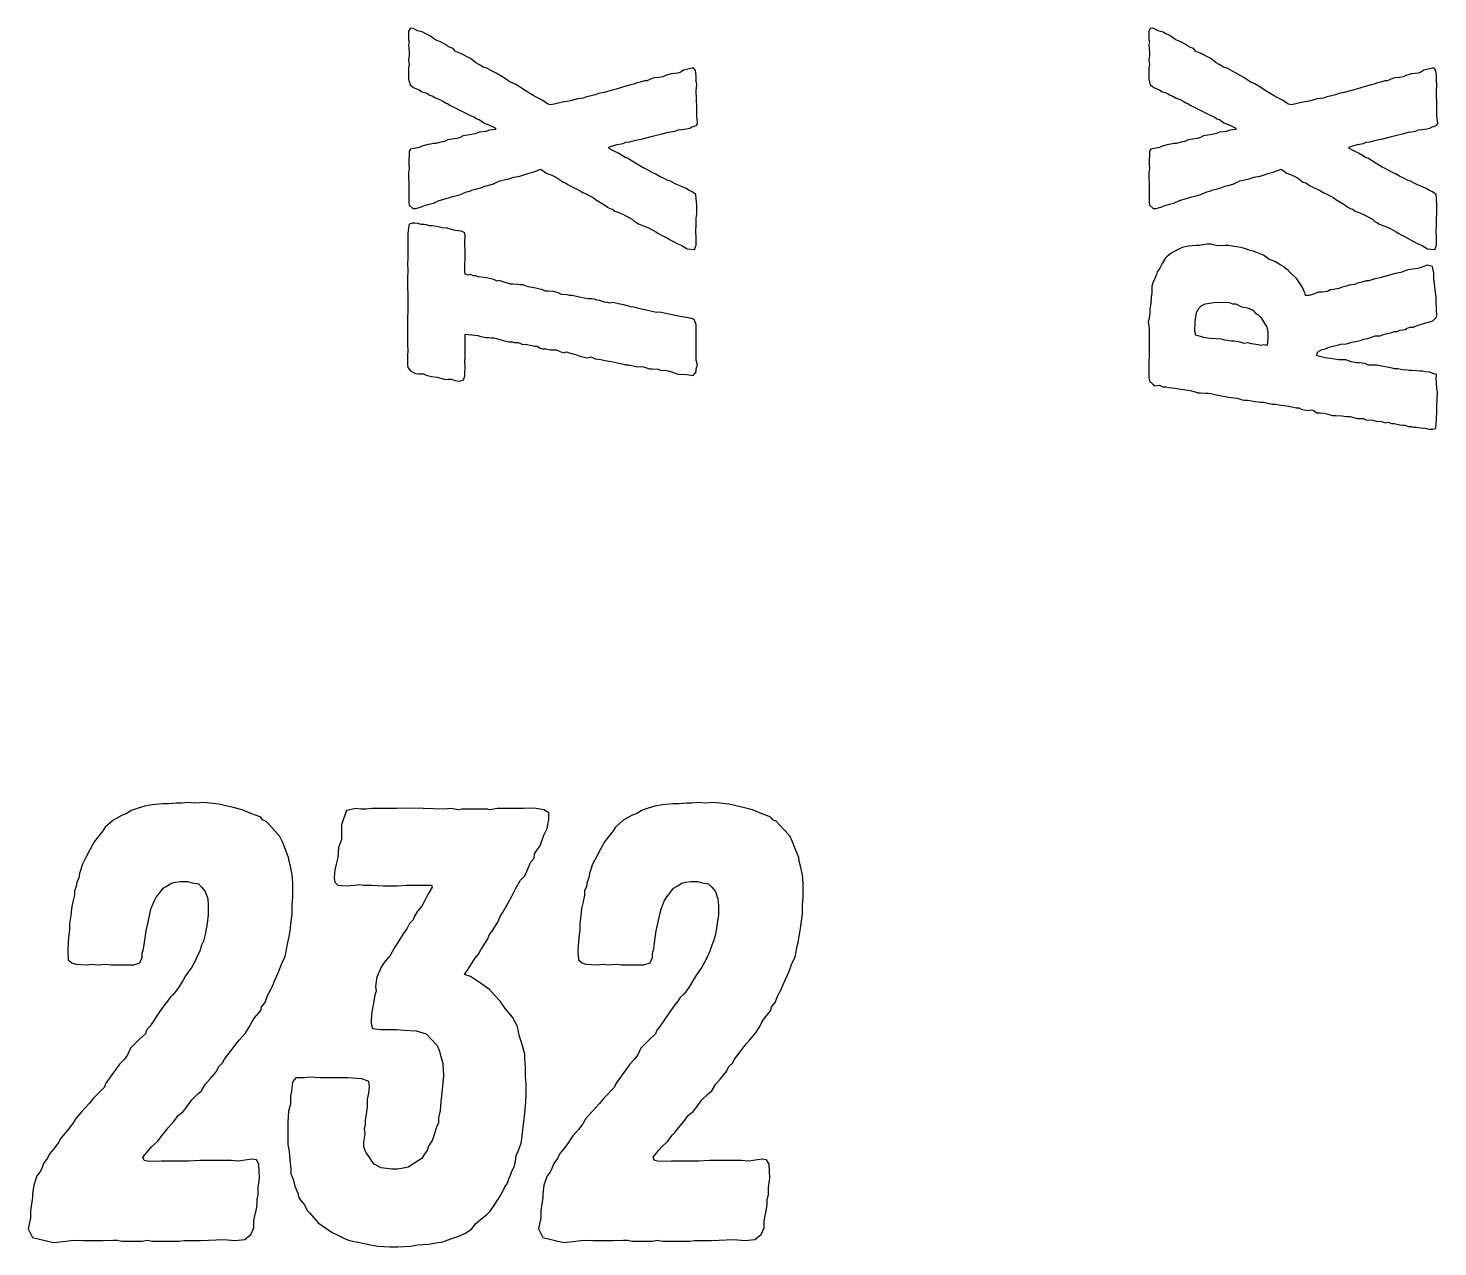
# Model space of a CAD drawing. Extents: x 21.5 to 68.8, y -31.2 to -10.6.
# Drawn here: x 40.507 to 45.343, y -17.293 to -13.113 of the extents above; entities that cross this region are included whole.
import ezdxf

# ---------------------------------------------------------------- set-up
doc = ezdxf.new("R2010")
doc.units = 0
doc.layers.add('Special_Silkscreen_Paths', color=7, linetype='CONTINUOUS')

msp = doc.modelspace()

# ---------------------------------------------------------------- linework, layer by layer
at = {"layer": 'Special_Silkscreen_Paths', "color": 7}
for points in [[(42.803233, -13.43783), (42.800411, -13.415252), (42.800411, -13.382796), (42.799, -13.329174), (42.800411, -13.305185), (42.799, -13.295308), (42.799, -13.276963), (42.796178, -13.258619), (42.789122, -13.248741), (42.765133, -13.254385), (42.755256, -13.257208), (42.745378, -13.264263), (42.7355, -13.267085), (42.712922, -13.269908), (42.693167, -13.275552), (42.6847, -13.279785), (42.672, -13.282608), (42.656478, -13.284019), (42.648011, -13.28543), (42.629667, -13.293896), (42.6212, -13.293896), (42.611322, -13.296719), (42.592978, -13.302363), (42.584511, -13.305185), (42.574634, -13.308008), (42.553467, -13.313652), (42.523834, -13.322119), (42.515367, -13.324941), (42.502667, -13.327763), (42.482911, -13.333408), (42.463156, -13.337641), (42.451867, -13.341874), (42.433523, -13.346108), (42.422234, -13.34893), (42.410945, -13.353163), (42.401067, -13.354574), (42.389778, -13.355985), (42.371434, -13.36163), (42.361556, -13.363041), (42.340389, -13.367274), (42.3164, -13.372919), (42.300878, -13.375741), (42.289589, -13.37433), (42.272656, -13.36163), (42.250078, -13.350341), (42.241612, -13.344696), (42.2148, -13.329174), (42.1894, -13.312241), (42.175289, -13.303774), (42.159767, -13.296719), (42.152712, -13.292485), (42.137189, -13.282608), (42.111789, -13.267085), (42.096267, -13.26003), (42.080745, -13.250152), (42.068045, -13.24733), (42.052523, -13.237452), (42.042645, -13.231808), (42.035589, -13.226163), (42.024301, -13.217697), (42.01019, -13.210641), (41.996078, -13.202174), (41.981967, -13.19653), (41.97209, -13.192297), (41.965034, -13.182419), (41.952334, -13.178185), (41.943867, -13.173952), (41.938223, -13.169719), (41.92129, -13.159841), (41.904356, -13.152785), (41.897301, -13.148552), (41.887423, -13.140085), (41.878956, -13.135852), (41.87049, -13.13303), (41.860612, -13.127385), (41.852145, -13.124563), (41.842267, -13.121741), (41.826745, -13.113274), (41.816867, -13.114685), (41.811223, -13.123152), (41.811223, -13.152785), (41.814045, -13.159841), (41.811223, -13.169719), (41.814045, -13.19653), (41.814045, -13.206408), (41.811223, -13.22193), (41.814045, -13.237452), (41.811223, -13.248741), (41.811223, -13.288252), (41.816867, -13.308008), (41.823923, -13.313652), (41.830979, -13.317885), (41.847912, -13.324941), (41.85779, -13.331996), (41.867667, -13.333408), (41.876134, -13.337641), (41.884601, -13.343285), (41.894478, -13.346108), (41.902945, -13.351752), (41.92129, -13.358808), (41.929756, -13.363041), (41.938223, -13.368685), (41.945278, -13.371508), (41.953745, -13.377152), (42.024301, -13.41243), (42.038412, -13.418074), (42.045467, -13.423719), (42.053934, -13.426541), (42.069456, -13.43783), (42.089212, -13.446296), (42.106145, -13.453352), (42.110378, -13.456174), (42.110378, -13.460407), (42.089212, -13.46323), (42.076512, -13.467463), (42.055345, -13.470285), (42.044056, -13.474519), (42.028534, -13.477341), (42.014423, -13.480163), (41.998901, -13.482985), (41.989023, -13.48863), (41.977734, -13.491452), (41.967856, -13.492863), (41.94669, -13.495685), (41.935401, -13.50133), (41.926934, -13.502741), (41.905767, -13.508385), (41.897301, -13.508385), (41.887423, -13.511207), (41.878956, -13.512619), (41.85779, -13.518263), (41.847912, -13.522496), (41.830979, -13.525319), (41.818279, -13.528141), (41.814045, -13.535196), (41.814045, -13.55213), (41.812634, -13.562007), (41.812634, -13.581763), (41.814045, -13.594463), (41.811223, -13.608574), (41.811223, -13.62833), (41.812634, -13.645263), (41.812634, -13.708763), (41.814045, -13.720052), (41.826745, -13.731341), (41.835212, -13.731341), (41.84509, -13.729929), (41.856379, -13.725696), (41.866256, -13.721463), (41.887423, -13.715818), (41.897301, -13.712996), (41.917056, -13.704529), (41.936812, -13.698885), (41.955156, -13.693241), (41.963623, -13.690418), (41.981967, -13.686185), (41.990434, -13.683363), (42.01019, -13.674896), (42.021478, -13.672074), (42.031356, -13.667841), (42.042645, -13.665018), (42.062401, -13.659374), (42.072278, -13.655141), (42.083567, -13.652318), (42.103323, -13.646674), (42.114612, -13.64103), (42.124489, -13.636796), (42.144245, -13.632563), (42.152712, -13.631152), (42.172467, -13.624096), (42.193634, -13.621274), (42.203512, -13.617041), (42.224678, -13.609985), (42.234556, -13.608574), (42.244434, -13.604341), (42.2656, -13.597285), (42.285356, -13.609985), (42.3037, -13.617041), (42.310756, -13.621274), (42.319223, -13.625507), (42.326278, -13.629741), (42.3418, -13.64103), (42.350267, -13.643852), (42.358734, -13.649496), (42.365789, -13.65373), (42.391189, -13.66643), (42.401067, -13.670663), (42.409534, -13.676307), (42.418, -13.680541), (42.436345, -13.689007), (42.446223, -13.694652), (42.453278, -13.700296), (42.470211, -13.711585), (42.487145, -13.721463), (42.4942, -13.727107), (42.502667, -13.731341), (42.511134, -13.734163), (42.5196, -13.741218), (42.529478, -13.744041), (42.546411, -13.751096), (42.554878, -13.755329), (42.578867, -13.768029), (42.587334, -13.776496), (42.594389, -13.779318), (42.602856, -13.784963), (42.618378, -13.790607), (42.626845, -13.794841), (42.635311, -13.797663), (42.652245, -13.807541), (42.660711, -13.811774), (42.669178, -13.817418), (42.677645, -13.821652), (42.693167, -13.830118), (42.701633, -13.834352), (42.732678, -13.851285), (42.749611, -13.85834), (42.767956, -13.869629), (42.793356, -13.872452), (42.799, -13.856929), (42.799, -13.831529), (42.797589, -13.808952), (42.799, -13.787785), (42.799, -13.765207), (42.800411, -13.751096), (42.800411, -13.718641), (42.799, -13.698885), (42.797589, -13.683363), (42.784889, -13.674896), (42.772189, -13.669252), (42.763722, -13.663607), (42.745378, -13.655141), (42.734089, -13.650907), (42.727033, -13.646674), (42.7101, -13.638207), (42.701633, -13.635385), (42.6847, -13.626918), (42.674822, -13.622685), (42.657889, -13.612807), (42.648011, -13.608574), (42.631078, -13.598696), (42.622611, -13.594463), (42.612733, -13.59023), (42.578867, -13.569063), (42.571811, -13.56483), (42.563345, -13.559185), (42.556289, -13.557774), (42.547822, -13.55213), (42.530889, -13.542252), (42.508311, -13.530963), (42.499845, -13.525319), (42.498434, -13.521085), (42.515367, -13.515441), (42.528067, -13.512619), (42.547822, -13.508385), (42.5577, -13.504152), (42.5704, -13.502741), (42.587334, -13.498507), (42.5958, -13.495685), (42.614145, -13.492863), (42.643778, -13.484396), (42.662122, -13.480163), (42.681878, -13.47593), (42.703045, -13.470285), (42.727033, -13.466052), (42.736911, -13.461819), (42.7482, -13.460407), (42.765133, -13.458996), (42.776422, -13.456174), (42.783478, -13.451941), (42.790533, -13.45053), (42.800411, -13.446296)], [(45.343233, -13.437831), (45.340411, -13.415253), (45.340411, -13.382797), (45.339, -13.329175), (45.340411, -13.305186), (45.339, -13.295309), (45.339, -13.276964), (45.336178, -13.25862), (45.329122, -13.248742), (45.305133, -13.254386), (45.295256, -13.257209), (45.285378, -13.264264), (45.2755, -13.267086), (45.252922, -13.269909), (45.233167, -13.275553), (45.2247, -13.279786), (45.212, -13.282609), (45.196478, -13.28402), (45.188011, -13.285431), (45.169667, -13.293897), (45.1612, -13.293897), (45.151322, -13.29672), (45.132978, -13.302364), (45.124511, -13.305186), (45.114634, -13.308009), (45.093467, -13.313653), (45.063834, -13.32212), (45.055367, -13.324942), (45.042667, -13.327764), (45.022911, -13.333409), (45.003156, -13.337642), (44.991867, -13.341875), (44.973523, -13.346109), (44.962234, -13.348931), (44.950945, -13.353164), (44.941067, -13.354575), (44.929778, -13.355986), (44.911434, -13.361631), (44.901556, -13.363042), (44.880389, -13.367275), (44.8564, -13.37292), (44.840878, -13.375742), (44.829589, -13.374331), (44.812656, -13.361631), (44.790078, -13.350342), (44.781612, -13.344697), (44.7548, -13.329175), (44.7294, -13.312242), (44.715289, -13.303775), (44.699767, -13.29672), (44.692712, -13.292486), (44.677189, -13.282609), (44.651789, -13.267086), (44.636267, -13.260031), (44.620745, -13.250153), (44.608045, -13.247331), (44.592523, -13.237453), (44.582645, -13.231809), (44.575589, -13.226164), (44.564301, -13.217698), (44.55019, -13.210642), (44.536078, -13.202175), (44.521967, -13.196531), (44.51209, -13.192298), (44.505034, -13.18242), (44.492334, -13.178186), (44.483867, -13.173953), (44.478223, -13.16972), (44.46129, -13.159842), (44.444356, -13.152786), (44.437301, -13.148553), (44.427423, -13.140086), (44.418956, -13.135853), (44.41049, -13.133031), (44.400612, -13.127387), (44.392145, -13.124564), (44.382267, -13.121742), (44.366745, -13.113275), (44.356867, -13.114687), (44.351223, -13.123153), (44.351223, -13.152786), (44.354045, -13.159842), (44.351223, -13.16972), (44.354045, -13.196531), (44.354045, -13.206409), (44.351223, -13.221931), (44.354045, -13.237453), (44.351223, -13.248742), (44.351223, -13.288253), (44.356867, -13.308009), (44.363923, -13.313653), (44.370979, -13.317886), (44.387912, -13.324942), (44.39779, -13.331997), (44.407667, -13.333409), (44.416134, -13.337642), (44.424601, -13.343286), (44.434478, -13.346109), (44.442945, -13.351753), (44.46129, -13.358809), (44.469756, -13.363042), (44.478223, -13.368686), (44.485278, -13.371509), (44.493745, -13.377153), (44.564301, -13.412431), (44.578412, -13.418075), (44.585467, -13.42372), (44.593934, -13.426542), (44.609456, -13.437831), (44.629212, -13.446297), (44.646145, -13.453353), (44.650378, -13.456175), (44.650378, -13.460408), (44.629212, -13.463231), (44.616512, -13.467464), (44.595345, -13.470286), (44.584056, -13.47452), (44.568534, -13.477342), (44.554423, -13.480164), (44.538901, -13.482986), (44.529023, -13.488631), (44.517734, -13.491453), (44.507856, -13.492864), (44.48669, -13.495686), (44.475401, -13.501331), (44.466934, -13.502742), (44.445767, -13.508386), (44.437301, -13.508386), (44.427423, -13.511208), (44.418956, -13.51262), (44.39779, -13.518264), (44.387912, -13.522497), (44.370979, -13.52532), (44.358279, -13.528142), (44.354045, -13.535197), (44.354045, -13.552131), (44.352634, -13.562008), (44.352634, -13.581764), (44.354045, -13.594464), (44.351223, -13.608575), (44.351223, -13.628331), (44.352634, -13.645264), (44.352634, -13.708764), (44.354045, -13.720053), (44.366745, -13.731342), (44.375212, -13.731342), (44.38509, -13.72993), (44.396379, -13.725697), (44.406256, -13.721464), (44.427423, -13.715819), (44.437301, -13.712997), (44.457056, -13.70453), (44.476812, -13.698886), (44.495156, -13.693242), (44.503623, -13.690419), (44.521967, -13.686186), (44.530434, -13.683364), (44.55019, -13.674897), (44.561478, -13.672075), (44.571356, -13.667842), (44.582645, -13.665019), (44.602401, -13.659375), (44.612278, -13.655142), (44.623567, -13.652319), (44.643323, -13.646675), (44.654612, -13.641031), (44.664489, -13.636797), (44.684245, -13.632564), (44.692712, -13.631153), (44.712467, -13.624097), (44.733634, -13.621275), (44.743512, -13.617042), (44.764678, -13.609986), (44.774556, -13.608575), (44.784434, -13.604342), (44.8056, -13.597286), (44.825356, -13.609986), (44.8437, -13.617042), (44.850756, -13.621275), (44.859223, -13.625508), (44.866278, -13.629742), (44.8818, -13.641031), (44.890267, -13.643853), (44.898734, -13.649497), (44.905789, -13.653731), (44.931189, -13.666431), (44.941067, -13.670664), (44.949534, -13.676308), (44.958, -13.680542), (44.976345, -13.689008), (44.986223, -13.694653), (44.993278, -13.700297), (45.010211, -13.711586), (45.027145, -13.721464), (45.0342, -13.727108), (45.042667, -13.731342), (45.051134, -13.734164), (45.0596, -13.741219), (45.069478, -13.744042), (45.086411, -13.751097), (45.094878, -13.75533), (45.118867, -13.76803), (45.127334, -13.776497), (45.134389, -13.779319), (45.142856, -13.784964), (45.158378, -13.790608), (45.166845, -13.794842), (45.175311, -13.797664), (45.192245, -13.807542), (45.200711, -13.811775), (45.209178, -13.817419), (45.217645, -13.821653), (45.233167, -13.830119), (45.241633, -13.834353), (45.272678, -13.851286), (45.289611, -13.858341), (45.307956, -13.86963), (45.333356, -13.872453), (45.339, -13.85693), (45.339, -13.83153), (45.337589, -13.808953), (45.339, -13.787786), (45.339, -13.765208), (45.340411, -13.751097), (45.340411, -13.718642), (45.339, -13.698886), (45.337589, -13.683364), (45.324889, -13.674897), (45.312189, -13.669253), (45.303722, -13.663608), (45.285378, -13.655142), (45.274089, -13.650908), (45.267033, -13.646675), (45.2501, -13.638208), (45.241633, -13.635386), (45.2247, -13.626919), (45.214822, -13.622686), (45.197889, -13.612808), (45.188011, -13.608575), (45.171078, -13.598697), (45.162611, -13.594464), (45.152733, -13.590231), (45.118867, -13.569064), (45.111811, -13.564831), (45.103345, -13.559186), (45.096289, -13.557775), (45.087822, -13.552131), (45.070889, -13.542253), (45.048311, -13.530964), (45.039845, -13.52532), (45.038434, -13.521086), (45.055367, -13.515442), (45.068067, -13.51262), (45.087822, -13.508386), (45.0977, -13.504153), (45.1104, -13.502742), (45.127334, -13.498508), (45.1358, -13.495686), (45.154145, -13.492864), (45.183778, -13.484397), (45.202122, -13.480164), (45.221878, -13.475931), (45.243045, -13.470286), (45.267033, -13.466053), (45.276911, -13.46182), (45.2882, -13.460408), (45.305133, -13.458997), (45.316422, -13.456175), (45.323478, -13.451942), (45.330533, -13.450531), (45.340411, -13.446297)], [(42.803233, -14.268971), (42.799, -14.252038), (42.799, -14.129271), (42.791944, -14.112338), (42.783478, -14.109516), (42.763722, -14.105282), (42.743967, -14.10246), (42.704456, -14.093994), (42.673411, -14.086938), (42.662122, -14.088349), (42.642367, -14.084116), (42.631078, -14.081294), (42.601445, -14.074238), (42.5831, -14.070005), (42.573222, -14.068594), (42.554878, -14.062949), (42.5323, -14.058716), (42.512545, -14.054483), (42.502667, -14.055894), (42.4942, -14.054483), (42.484322, -14.053071), (42.467389, -14.047427), (42.457511, -14.046016), (42.449045, -14.043194), (42.440578, -14.041783), (42.426467, -14.041783), (42.413767, -14.03896), (42.3926, -14.034727), (42.372845, -14.030494), (42.364378, -14.030494), (42.355911, -14.027671), (42.336156, -14.02626), (42.326278, -14.020616), (42.309345, -14.016383), (42.291, -14.014971), (42.281123, -14.014971), (42.272656, -14.010738), (42.2529, -14.006505), (42.243023, -14.003683), (42.221856, -14.00086), (42.204923, -13.993805), (42.195045, -13.993805), (42.186578, -13.992394), (42.169645, -13.990983), (42.161178, -13.990983), (42.142834, -13.985338), (42.123078, -13.978283), (42.116023, -13.981105), (42.104734, -13.97546), (42.079334, -13.969816), (42.069456, -13.968405), (42.051112, -13.965583), (42.042645, -13.96276), (42.034178, -13.96276), (42.024301, -13.958527), (42.015834, -13.959938), (42.005956, -13.957116), (42.004545, -13.944416), (42.005956, -13.885149), (42.005956, -13.871038), (42.004545, -13.858338), (42.004545, -13.841405), (42.005956, -13.828705), (42.004545, -13.814594), (41.991845, -13.808949), (41.97209, -13.807538), (41.962212, -13.804716), (41.943867, -13.799072), (41.926934, -13.797661), (41.918467, -13.796249), (41.90859, -13.793427), (41.891656, -13.790605), (41.88319, -13.790605), (41.873312, -13.787783), (41.864845, -13.786372), (41.854967, -13.786372), (41.843679, -13.783549), (41.833801, -13.782138), (41.825334, -13.782138), (41.814045, -13.784961), (41.811223, -13.797661), (41.809812, -13.817416), (41.809812, -13.904905), (41.808401, -13.917605), (41.809812, -13.947238), (41.808401, -13.968405), (41.809812, -14.058716), (41.809812, -14.08976), (41.808401, -14.099638), (41.808401, -14.20406), (41.809812, -14.213938), (41.809812, -14.223816), (41.808401, -14.230871), (41.808401, -14.26756), (41.809812, -14.277438), (41.81969, -14.290138), (41.835212, -14.297193), (41.843679, -14.298605), (41.863434, -14.298605), (41.871901, -14.302838), (41.890245, -14.308482), (41.910001, -14.309893), (41.918467, -14.312716), (41.938223, -14.31836), (41.948101, -14.316949), (41.95939, -14.316949), (41.970678, -14.321182), (41.987612, -14.324005), (42.000312, -14.319771), (42.004545, -14.307071), (42.004545, -14.295782), (42.005956, -14.281671), (42.005956, -14.268971), (42.004545, -14.259093), (42.005956, -14.239338), (42.005956, -14.163138), (42.028534, -14.164549), (42.049701, -14.167371), (42.059578, -14.170194), (42.077923, -14.174427), (42.086389, -14.174427), (42.096267, -14.175838), (42.104734, -14.175838), (42.113201, -14.177249), (42.135778, -14.184305), (42.145656, -14.187127), (42.155534, -14.188538), (42.166823, -14.188538), (42.173878, -14.19136), (42.187989, -14.19136), (42.203512, -14.198416), (42.213389, -14.197005), (42.234556, -14.201238), (42.243023, -14.20406), (42.2529, -14.20406), (42.261367, -14.209705), (42.271245, -14.212527), (42.283945, -14.212527), (42.298056, -14.21676), (42.317811, -14.21676), (42.326278, -14.219582), (42.343211, -14.226638), (42.353089, -14.223816), (42.362967, -14.226638), (42.384134, -14.232282), (42.403889, -14.239338), (42.413767, -14.24216), (42.423645, -14.243571), (42.437756, -14.240749), (42.451867, -14.247805), (42.471622, -14.249216), (42.480089, -14.252038), (42.498434, -14.25486), (42.508311, -14.256271), (42.518189, -14.259093), (42.539356, -14.263327), (42.556289, -14.26756), (42.567578, -14.26756), (42.597211, -14.274616), (42.6085, -14.273205), (42.618378, -14.274616), (42.638133, -14.281671), (42.648011, -14.281671), (42.667767, -14.283082), (42.676233, -14.285905), (42.6974, -14.287316), (42.707278, -14.290138), (42.736911, -14.300016), (42.766544, -14.301427), (42.787711, -14.304249), (42.799, -14.291549), (42.799, -14.281671)], [(45.341822, -14.360694), (45.340411, -14.349405), (45.339, -14.328239), (45.337589, -14.315539), (45.339, -14.301428), (45.3263, -14.297194), (45.316422, -14.292961), (45.299489, -14.29155), (45.289611, -14.290139), (45.281144, -14.290139), (45.271267, -14.288728), (45.252922, -14.287317), (45.244456, -14.287317), (45.234578, -14.284494), (45.226111, -14.285906), (45.206356, -14.281672), (45.195067, -14.281672), (45.1866, -14.27885), (45.175311, -14.277439), (45.145678, -14.271794), (45.134389, -14.268972), (45.104756, -14.268972), (45.093467, -14.263328), (45.073711, -14.260506), (45.065245, -14.260506), (45.045489, -14.257683), (45.027145, -14.250628), (45.003156, -14.250628), (44.973523, -14.246394), (44.962234, -14.244983), (44.942478, -14.24075), (44.934011, -14.237928), (44.928367, -14.236517), (44.929778, -14.226639), (44.935423, -14.220994), (44.946711, -14.21535), (44.958, -14.212528), (44.969289, -14.206883), (44.9834, -14.204061), (45.003156, -14.199828), (45.010211, -14.197006), (45.029967, -14.195594), (45.048311, -14.18995), (45.066656, -14.187128), (45.076534, -14.184306), (45.093467, -14.178661), (45.103345, -14.17725), (45.128745, -14.168783), (45.145678, -14.168783), (45.159789, -14.163139), (45.175311, -14.158906), (45.185189, -14.157494), (45.193656, -14.153261), (45.203533, -14.153261), (45.213411, -14.149028), (45.231756, -14.146206), (45.235989, -14.143383), (45.247278, -14.13915), (45.258567, -14.13915), (45.279733, -14.130683), (45.295256, -14.12645), (45.302311, -14.123628), (45.319244, -14.119395), (45.3263, -14.116572), (45.339, -14.103872), (45.340411, -14.095406), (45.339, -14.082706), (45.339, -14.071417), (45.337589, -14.055895), (45.337589, -14.03755), (45.333356, -14.000861), (45.329122, -13.971228), (45.329122, -13.952884), (45.3263, -13.937361), (45.324889, -13.930306), (45.306544, -13.926072), (45.279733, -13.93595), (45.267033, -13.938772), (45.257156, -13.940184), (45.240222, -13.941595), (45.216233, -13.951472), (45.196478, -13.954295), (45.145678, -13.969817), (45.127334, -13.972639), (45.106167, -13.979695), (45.0977, -13.979695), (45.079356, -13.985339), (45.068067, -13.988161), (45.058189, -13.992395), (45.038434, -13.995217), (45.029967, -13.998039), (45.011622, -14.002272), (45.003156, -14.006506), (44.984811, -14.009328), (44.973523, -14.010739), (44.965056, -14.016383), (44.946711, -14.019206), (44.934011, -14.019206), (44.912845, -14.026261), (44.901556, -14.030495), (44.888856, -14.030495), (44.887445, -14.020617), (44.877567, -14.000861), (44.859223, -13.972639), (44.838056, -13.952884), (44.831, -13.945828), (44.812656, -13.930306), (44.804189, -13.926072), (44.785845, -13.914784), (44.773145, -13.909139), (44.763267, -13.904906), (44.744923, -13.892206), (44.727989, -13.88515), (44.718112, -13.880917), (44.709645, -13.878095), (44.699767, -13.875272), (44.682834, -13.869628), (44.668723, -13.865395), (44.646145, -13.862573), (44.623567, -13.858339), (44.613689, -13.858339), (44.592523, -13.85975), (44.582645, -13.858339), (44.56289, -13.854106), (44.551601, -13.854106), (44.52479, -13.858339), (44.514912, -13.858339), (44.488101, -13.861161), (44.465523, -13.865395), (44.445767, -13.875272), (44.428834, -13.88515), (44.421779, -13.890795), (44.413312, -13.89785), (44.407667, -13.903495), (44.39779, -13.920428), (44.393556, -13.927484), (44.389323, -13.93595), (44.380856, -13.94865), (44.378034, -13.958528), (44.37239, -13.971228), (44.365334, -13.98675), (44.362512, -13.998039), (44.362512, -14.020617), (44.35969, -14.036139), (44.358279, -14.057306), (44.355456, -14.07565), (44.355456, -14.08835), (44.352634, -14.109517), (44.349812, -14.120806), (44.351223, -14.134917), (44.352634, -14.144795), (44.352634, -14.205472), (44.351223, -14.290139), (44.351223, -14.309894), (44.354045, -14.324005), (44.365334, -14.333883), (44.37239, -14.339528), (44.387912, -14.338117), (44.399201, -14.343761), (44.41049, -14.343761), (44.420367, -14.345172), (44.431656, -14.346583), (44.471167, -14.352228), (44.493745, -14.356461), (44.510678, -14.360694), (44.520556, -14.363517), (44.529023, -14.363517), (44.547367, -14.364928), (44.555834, -14.364928), (44.564301, -14.366339), (44.584056, -14.370572), (44.606634, -14.374805), (44.626389, -14.379039), (44.634856, -14.38045), (44.654612, -14.381861), (44.671545, -14.387505), (44.680012, -14.388917), (44.689889, -14.388917), (44.698356, -14.390328), (44.7167, -14.39315), (44.726578, -14.394561), (44.735045, -14.395972), (44.744923, -14.395972), (44.774556, -14.403028), (44.785845, -14.403028), (44.8056, -14.40585), (44.823945, -14.408672), (44.832412, -14.410083), (44.847934, -14.412905), (44.857811, -14.415728), (44.866278, -14.415728), (44.874745, -14.419961), (44.884623, -14.422783), (44.901556, -14.424194), (44.910023, -14.422783), (44.918489, -14.425605), (44.928367, -14.432661), (44.941067, -14.432661), (44.952356, -14.434072), (44.962234, -14.435483), (44.981989, -14.441128), (44.993278, -14.441128), (45.014445, -14.442539), (45.028556, -14.445361), (45.041256, -14.445361), (45.066656, -14.452416), (45.087822, -14.452416), (45.099111, -14.458061), (45.1104, -14.45665), (45.120278, -14.458061), (45.131567, -14.460883), (45.151322, -14.462294), (45.162611, -14.466528), (45.172489, -14.465116), (45.183778, -14.46935), (45.193656, -14.46935), (45.213411, -14.473583), (45.223289, -14.474994), (45.231756, -14.474994), (45.241633, -14.479228), (45.251511, -14.479228), (45.259978, -14.48205), (45.269856, -14.48205), (45.285378, -14.483461), (45.299489, -14.484872), (45.3136, -14.489105), (45.3263, -14.489105), (45.334767, -14.486283), (45.337589, -14.473583), (45.340411, -14.429839), (45.340411, -14.411494)], [(44.760445, -14.17725), (44.757623, -14.201239), (44.746334, -14.199828), (44.736456, -14.201239), (44.726578, -14.199828), (44.704001, -14.195594), (44.691301, -14.192772), (44.678601, -14.194183), (44.665901, -14.18995), (44.644734, -14.187128), (44.634856, -14.187128), (44.612278, -14.182894), (44.600989, -14.180072), (44.582645, -14.178661), (44.561478, -14.17725), (44.538901, -14.174428), (44.529023, -14.170194), (44.513501, -14.165961), (44.509267, -14.153261), (44.510678, -14.119395), (44.514912, -14.08835), (44.521967, -14.07565), (44.531845, -14.065772), (44.544545, -14.058717), (44.574178, -14.054483), (44.605223, -14.053072), (44.627801, -14.054483), (44.639089, -14.058717), (44.650378, -14.058717), (44.670134, -14.068595), (44.678601, -14.070006), (44.689889, -14.072828), (44.708234, -14.079883), (44.7167, -14.089761), (44.725167, -14.095406), (44.736456, -14.105283), (44.7421, -14.115161), (44.750567, -14.129272), (44.756212, -14.137739), (44.760445, -14.154672)], [(40.593426, -17.27817), (40.635759, -17.273937), (40.652693, -17.27182), (40.680209, -17.269703), (40.695026, -17.27182), (40.762759, -17.27182), (40.798743, -17.269703), (40.81356, -17.269703), (40.828376, -17.273937), (40.898226, -17.273937), (40.91516, -17.269703), (40.932093, -17.273937), (41.025227, -17.273937), (41.04216, -17.27182), (41.09931, -17.27182), (41.177627, -17.267587), (41.215727, -17.27182), (41.249594, -17.267587), (41.27076, -17.250653), (41.281344, -17.22737), (41.281344, -17.204087), (41.285577, -17.180803), (41.28981, -17.16387), (41.291927, -17.146936), (41.291927, -17.130003), (41.29616, -17.115186), (41.29616, -17.089786), (41.300394, -17.058036), (41.298277, -17.009353), (41.28981, -16.994536), (41.274994, -16.99242), (41.25806, -16.994536), (41.228427, -16.99877), (41.203027, -16.996653), (41.095077, -16.996653), (41.056977, -16.99877), (40.963843, -16.99877), (40.92151, -17.000886), (40.904576, -16.996653), (40.900343, -16.98607), (40.919393, -16.962786), (40.929976, -16.950086), (40.951143, -16.931036), (40.96596, -16.909869), (40.974426, -16.901403), (40.987126, -16.884469), (41.006177, -16.863303), (41.020993, -16.842136), (41.037927, -16.829436), (41.050627, -16.812503), (41.06756, -16.789219), (41.088727, -16.768053), (41.101427, -16.757469), (41.114127, -16.736302), (41.13106, -16.717252), (41.152227, -16.691852), (41.160693, -16.674919), (41.173393, -16.662219), (41.179743, -16.649519), (41.203027, -16.619886), (41.21996, -16.596602), (41.230544, -16.583902), (41.25171, -16.560619), (41.266527, -16.537336), (41.274994, -16.520402), (41.28346, -16.507702), (41.304627, -16.482302), (41.306744, -16.469602), (41.319444, -16.454785), (41.32791, -16.431502), (41.338494, -16.412452), (41.34696, -16.393402), (41.35331, -16.378585), (41.36601, -16.351069), (41.370244, -16.338369), (41.376594, -16.321435), (41.38506, -16.304502), (41.389294, -16.293918), (41.393527, -16.266402), (41.39776, -16.249468), (41.401994, -16.228302), (41.406227, -16.200785), (41.408344, -16.183852), (41.412577, -16.152102), (41.412577, -16.120352), (41.414694, -16.094951), (41.414694, -16.046268), (41.412577, -16.016635), (41.406227, -15.987001), (41.401994, -15.970068), (41.399877, -15.957368), (41.389294, -15.929851), (41.37871, -15.904451), (41.370244, -15.885401), (41.35331, -15.866351), (41.33426, -15.845184), (41.323677, -15.834601), (41.310977, -15.828251), (41.304627, -15.819784), (41.28981, -15.813434), (41.27076, -15.807084), (41.241127, -15.794384), (41.209377, -15.785918), (41.160693, -15.775334), (41.107777, -15.768984), (41.078143, -15.771101), (41.056977, -15.768984), (41.033693, -15.771101), (41.014643, -15.771101), (40.989243, -15.773218), (40.968076, -15.773218), (40.932093, -15.777451), (40.906693, -15.781684), (40.88341, -15.788034), (40.860126, -15.796501), (40.84531, -15.807084), (40.82626, -15.813434), (40.796626, -15.830368), (40.771226, -15.853651), (40.762759, -15.866351), (40.733126, -15.904451), (40.718309, -15.931968), (40.705609, -15.955251), (40.692909, -15.980651), (40.682326, -16.012401), (40.680209, -16.027218), (40.673859, -16.042035), (40.671743, -16.056851), (40.665393, -16.071668), (40.665393, -16.086485), (40.659043, -16.114002), (40.654809, -16.133052), (40.652693, -16.156335), (40.648459, -16.183852), (40.648459, -16.207135), (40.646343, -16.221952), (40.644226, -16.247352), (40.642109, -16.279102), (40.644226, -16.308735), (40.656926, -16.319319), (40.669626, -16.323552), (40.705609, -16.325669), (40.728893, -16.323552), (40.745826, -16.325669), (40.773343, -16.323552), (40.790276, -16.325669), (40.868593, -16.325669), (40.88976, -16.319319), (40.898226, -16.300268), (40.898226, -16.285452), (40.90246, -16.270635), (40.906693, -16.241002), (40.910926, -16.209252), (40.919393, -16.173268), (40.923626, -16.152102), (40.92786, -16.135168), (40.938443, -16.107652), (40.94691, -16.092835), (40.957493, -16.080135), (40.970193, -16.063201), (40.98501, -16.054735), (40.99771, -16.046268), (41.012527, -16.042035), (41.02946, -16.039918), (41.052743, -16.039918), (41.069677, -16.044151), (41.090843, -16.048385), (41.101427, -16.058968), (41.114127, -16.073785), (41.122593, -16.099185), (41.12471, -16.122468), (41.12471, -16.154218), (41.120477, -16.183852), (41.114127, -16.221952), (41.107777, -16.245235), (41.101427, -16.257935), (41.095077, -16.279102), (41.088727, -16.291802), (41.078143, -16.315085), (41.06756, -16.334135), (41.046393, -16.363769), (41.037927, -16.378585), (41.025227, -16.399752), (41.014643, -16.414569), (41.00406, -16.427269), (40.993477, -16.437852), (40.98501, -16.450552), (40.974426, -16.463252), (40.957493, -16.486535), (40.923626, -16.537336), (40.913043, -16.550036), (40.90881, -16.562736), (40.88976, -16.579669), (40.85801, -16.611419), (40.847426, -16.634702), (40.836843, -16.649519), (40.81991, -16.666452), (40.805093, -16.687619), (40.78816, -16.710902), (40.773343, -16.732069), (40.766993, -16.746886), (40.731009, -16.782869), (40.716193, -16.801919), (40.690793, -16.829436), (40.669626, -16.852719), (40.659043, -16.871769), (40.644226, -16.890819), (40.625176, -16.911986), (40.618826, -16.920453), (40.610359, -16.935269), (40.597659, -16.952203), (40.580726, -16.97337), (40.572259, -16.990303), (40.559559, -17.007236), (40.553209, -17.02417), (40.546859, -17.03687), (40.536276, -17.04957), (40.525692, -17.08132), (40.521459, -17.110953), (40.521459, -17.123653), (40.515109, -17.168103), (40.515109, -17.193503), (40.506642, -17.231603), (40.521459, -17.261237)], [(42.276177, -15.794384), (42.24231, -15.788034), (42.206327, -15.790151), (42.117427, -15.790151), (42.08991, -15.794384), (42.08356, -15.792268), (41.99466, -15.792268), (41.98196, -15.794384), (41.958676, -15.790151), (41.93116, -15.792268), (41.827443, -15.788034), (41.770293, -15.790151), (41.685626, -15.790151), (41.666576, -15.792268), (41.647526, -15.792268), (41.630593, -15.790151), (41.598843, -15.796501), (41.586143, -15.832484), (41.581909, -15.845184), (41.581909, -15.895985), (41.571326, -15.923501), (41.569209, -15.957368), (41.562859, -15.980651), (41.558626, -15.999701), (41.556509, -16.027218), (41.558626, -16.042035), (41.569209, -16.052618), (41.594609, -16.054735), (41.628476, -16.052618), (41.641176, -16.050501), (41.658109, -16.052618), (41.685626, -16.052618), (41.725843, -16.054735), (41.77241, -16.054735), (41.806276, -16.052618), (41.890943, -16.052618), (41.89306, -16.058968), (41.878243, -16.084368), (41.86766, -16.105535), (41.857076, -16.124585), (41.84226, -16.141518), (41.831676, -16.158452), (41.827443, -16.171152), (41.814743, -16.183852), (41.806276, -16.202902), (41.793576, -16.219835), (41.77876, -16.243118), (41.761826, -16.268518), (41.749126, -16.293918), (41.734309, -16.310852), (41.725843, -16.321435), (41.717376, -16.334135), (41.702559, -16.368002), (41.700443, -16.382819), (41.698326, -16.399752), (41.700443, -16.416685), (41.696209, -16.429385), (41.694093, -16.442085), (41.691976, -16.456902), (41.685626, -16.486535), (41.683509, -16.514052), (41.683509, -16.526752), (41.687743, -16.543686), (41.715259, -16.547919), (41.770293, -16.547919), (41.795693, -16.550036), (41.838026, -16.552152), (41.871893, -16.562736), (41.890943, -16.581786), (41.909993, -16.602952), (41.91846, -16.622002), (41.920576, -16.632586), (41.929043, -16.664336), (41.93116, -16.706669), (41.926926, -16.753236), (41.922693, -16.795569), (41.920576, -16.825203), (41.914226, -16.850603), (41.914226, -16.867536), (41.907876, -16.882353), (41.901526, -16.901403), (41.897293, -16.916219), (41.89306, -16.928919), (41.88036, -16.947969), (41.876126, -16.962786), (41.86766, -16.97337), (41.857076, -16.990303), (41.84226, -16.99877), (41.81051, -17.019936), (41.787226, -17.02417), (41.77241, -17.026286), (41.753359, -17.026286), (41.736426, -17.02417), (41.717376, -17.022053), (41.694093, -17.009353), (41.685626, -16.99877), (41.677159, -16.98607), (41.666576, -16.971253), (41.658109, -16.950086), (41.658109, -16.933153), (41.662343, -16.905636), (41.660226, -16.888703), (41.664459, -16.873886), (41.664459, -16.859069), (41.666576, -16.846369), (41.670809, -16.814619), (41.670809, -16.787103), (41.675043, -16.765936), (41.677159, -16.744769), (41.675043, -16.725719), (41.651759, -16.717252), (41.603076, -16.713019), (41.509942, -16.713019), (41.469726, -16.710902), (41.454909, -16.713019), (41.425276, -16.713019), (41.414692, -16.725719), (41.412576, -16.736302), (41.410459, -16.759586), (41.406226, -16.776519), (41.406226, -16.804036), (41.399876, -16.827319), (41.397759, -16.865419), (41.397759, -16.941619), (41.401992, -16.964903), (41.404109, -16.994536), (41.408342, -17.026286), (41.408342, -17.04322), (41.416809, -17.064386), (41.421042, -17.085553), (41.431626, -17.108836), (41.433742, -17.121536), (41.442209, -17.134236), (41.454909, -17.149053), (41.463376, -17.168103), (41.471842, -17.17657), (41.501476, -17.210437), (41.531109, -17.231603), (41.550159, -17.244303), (41.564976, -17.250653), (41.594609, -17.26547), (41.609426, -17.27182), (41.643293, -17.27817), (41.681393, -17.286637), (41.706793, -17.29087), (41.747009, -17.292987), (41.774526, -17.292987), (41.818976, -17.29087), (41.84226, -17.286637), (41.88036, -17.28452), (41.91211, -17.27817), (41.929043, -17.276053), (41.95656, -17.26547), (41.984077, -17.257003), (42.00736, -17.24642), (42.028527, -17.231603), (42.041227, -17.21467), (42.05816, -17.199853), (42.079327, -17.18292), (42.092027, -17.17022), (42.106843, -17.149053), (42.119543, -17.130003), (42.130127, -17.110953), (42.14071, -17.089786), (42.151293, -17.07497), (42.155527, -17.060153), (42.161877, -17.047453), (42.16611, -17.034753), (42.174577, -17.01782), (42.17881, -17.000886), (42.180927, -16.97972), (42.187277, -16.964903), (42.19786, -16.937386), (42.202094, -16.914103), (42.20421, -16.890819), (42.208444, -16.854836), (42.212677, -16.810386), (42.214794, -16.774403), (42.214794, -16.736302), (42.212677, -16.708786), (42.212677, -16.677036), (42.21056, -16.649519), (42.21056, -16.632586), (42.20421, -16.607186), (42.195744, -16.581786), (42.19151, -16.566969), (42.18516, -16.537336), (42.168227, -16.505585), (42.142827, -16.475952), (42.125893, -16.450552), (42.106843, -16.429385), (42.08991, -16.410335), (42.05816, -16.389169), (42.024293, -16.365885), (42.003127, -16.359535), (42.015827, -16.340485), (42.03911, -16.304502), (42.05181, -16.289685), (42.060277, -16.274868), (42.08356, -16.236768), (42.08991, -16.221952), (42.100493, -16.207135), (42.119543, -16.177502), (42.125893, -16.160568), (42.13436, -16.147868), (42.151293, -16.118235), (42.16611, -16.090718), (42.17881, -16.065318), (42.195744, -16.035685), (42.21056, -16.020868), (42.219027, -16.001818), (42.231727, -15.972185), (42.24231, -15.959485), (42.244427, -15.944668), (42.252894, -15.931968), (42.263477, -15.917151), (42.26771, -15.904451), (42.276177, -15.881168), (42.28676, -15.857884), (42.29311, -15.826134), (42.29311, -15.804968)], [(42.343907, -17.27817), (42.38624, -17.273937), (42.403174, -17.27182), (42.43069, -17.269703), (42.445507, -17.27182), (42.51324, -17.27182), (42.549224, -17.269703), (42.564041, -17.269703), (42.578857, -17.273937), (42.648707, -17.273937), (42.665641, -17.269703), (42.682574, -17.273937), (42.775708, -17.273937), (42.792641, -17.27182), (42.849791, -17.27182), (42.928108, -17.267587), (42.966208, -17.27182), (43.000075, -17.267587), (43.021241, -17.250653), (43.031825, -17.22737), (43.031825, -17.204087), (43.036058, -17.180803), (43.040291, -17.16387), (43.042408, -17.146936), (43.042408, -17.130003), (43.046641, -17.115186), (43.046641, -17.089786), (43.050875, -17.058036), (43.048758, -17.009353), (43.040291, -16.994536), (43.025475, -16.99242), (43.008541, -16.994536), (42.978908, -16.99877), (42.953508, -16.996653), (42.845558, -16.996653), (42.807458, -16.99877), (42.714324, -16.99877), (42.671991, -17.000886), (42.655057, -16.996653), (42.650824, -16.98607), (42.669874, -16.962786), (42.680457, -16.950086), (42.701624, -16.931036), (42.716441, -16.909869), (42.724907, -16.901403), (42.737607, -16.884469), (42.756658, -16.863303), (42.771474, -16.842136), (42.788408, -16.829436), (42.801108, -16.812503), (42.818041, -16.789219), (42.839208, -16.768053), (42.851908, -16.757469), (42.864608, -16.736302), (42.881541, -16.717252), (42.902708, -16.691852), (42.911174, -16.674919), (42.923874, -16.662219), (42.930224, -16.649519), (42.953508, -16.619886), (42.970441, -16.596602), (42.981025, -16.583902), (43.002191, -16.560619), (43.017008, -16.537336), (43.025475, -16.520402), (43.033941, -16.507702), (43.055108, -16.482302), (43.057225, -16.469602), (43.069925, -16.454785), (43.078391, -16.431502), (43.088975, -16.412452), (43.097441, -16.393402), (43.103791, -16.378585), (43.116491, -16.351069), (43.120725, -16.338369), (43.127075, -16.321435), (43.135541, -16.304502), (43.139775, -16.293918), (43.144008, -16.266402), (43.148241, -16.249468), (43.152475, -16.228302), (43.156708, -16.200785), (43.158825, -16.183852), (43.163058, -16.152102), (43.163058, -16.120352), (43.165175, -16.094951), (43.165175, -16.046268), (43.163058, -16.016635), (43.156708, -15.987001), (43.152475, -15.970068), (43.150358, -15.957368), (43.139775, -15.929851), (43.129191, -15.904451), (43.120725, -15.885401), (43.103791, -15.866351), (43.084741, -15.845184), (43.074158, -15.834601), (43.061458, -15.828251), (43.055108, -15.819784), (43.040291, -15.813434), (43.021241, -15.807084), (42.991608, -15.794384), (42.959858, -15.785918), (42.911174, -15.775334), (42.858258, -15.768984), (42.828624, -15.771101), (42.807458, -15.768984), (42.784174, -15.771101), (42.765124, -15.771101), (42.739724, -15.773218), (42.718557, -15.773218), (42.682574, -15.777451), (42.657174, -15.781684), (42.633891, -15.788034), (42.610607, -15.796501), (42.595791, -15.807084), (42.576741, -15.813434), (42.547107, -15.830368), (42.521707, -15.853651), (42.51324, -15.866351), (42.483607, -15.904451), (42.46879, -15.931968), (42.45609, -15.955251), (42.44339, -15.980651), (42.432807, -16.012401), (42.43069, -16.027218), (42.42434, -16.042035), (42.422224, -16.056851), (42.415874, -16.071668), (42.415874, -16.086485), (42.409524, -16.114002), (42.40529, -16.133052), (42.403174, -16.156335), (42.39894, -16.183852), (42.39894, -16.207135), (42.396824, -16.221952), (42.394707, -16.247352), (42.39259, -16.279102), (42.394707, -16.308735), (42.407407, -16.319319), (42.420107, -16.323552), (42.45609, -16.325669), (42.479374, -16.323552), (42.496307, -16.325669), (42.523824, -16.323552), (42.540757, -16.325669), (42.619074, -16.325669), (42.640241, -16.319319), (42.648707, -16.300268), (42.648707, -16.285452), (42.652941, -16.270635), (42.657174, -16.241002), (42.661407, -16.209252), (42.669874, -16.173268), (42.674107, -16.152102), (42.678341, -16.135168), (42.688924, -16.107652), (42.697391, -16.092835), (42.707974, -16.080135), (42.720674, -16.063201), (42.735491, -16.054735), (42.748191, -16.046268), (42.763008, -16.042035), (42.779941, -16.039918), (42.803224, -16.039918), (42.820158, -16.044151), (42.841324, -16.048385), (42.851908, -16.058968), (42.864608, -16.073785), (42.873074, -16.099185), (42.875191, -16.122468), (42.875191, -16.154218), (42.870958, -16.183852), (42.864608, -16.221952), (42.858258, -16.245235), (42.851908, -16.257935), (42.845558, -16.279102), (42.839208, -16.291802), (42.828624, -16.315085), (42.818041, -16.334135), (42.796874, -16.363769), (42.788408, -16.378585), (42.775708, -16.399752), (42.765124, -16.414569), (42.754541, -16.427269), (42.743958, -16.437852), (42.735491, -16.450552), (42.724907, -16.463252), (42.707974, -16.486535), (42.674107, -16.537336), (42.663524, -16.550036), (42.659291, -16.562736), (42.640241, -16.579669), (42.608491, -16.611419), (42.597907, -16.634702), (42.587324, -16.649519), (42.570391, -16.666452), (42.555574, -16.687619), (42.538641, -16.710902), (42.523824, -16.732069), (42.517474, -16.746886), (42.48149, -16.782869), (42.466674, -16.801919), (42.441274, -16.829436), (42.420107, -16.852719), (42.409524, -16.871769), (42.394707, -16.890819), (42.375657, -16.911986), (42.369307, -16.920453), (42.36084, -16.935269), (42.34814, -16.952203), (42.331207, -16.97337), (42.32274, -16.990303), (42.31004, -17.007236), (42.30369, -17.02417), (42.29734, -17.03687), (42.286757, -17.04957), (42.276173, -17.08132), (42.27194, -17.110953), (42.27194, -17.123653), (42.26559, -17.168103), (42.26559, -17.193503), (42.257123, -17.231603), (42.27194, -17.261237)]]:
    msp.add_lwpolyline(points, close=True, dxfattribs=at)

doc.saveas('drawing.dxf')
